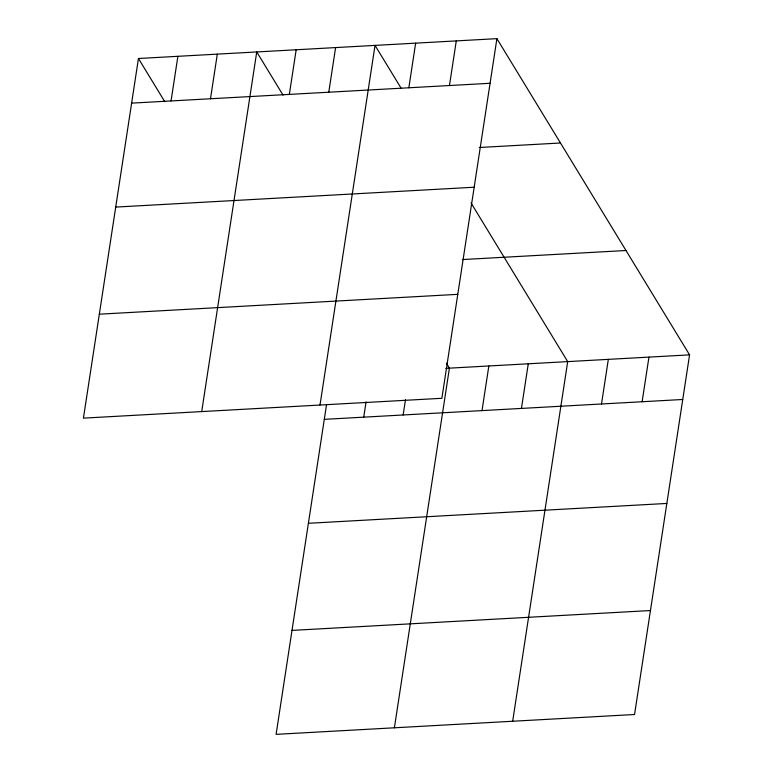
<?xml version="1.0" encoding="UTF-8"?>
<svg xmlns="http://www.w3.org/2000/svg" width="773" height="773" viewBox="0 0 773 773"><rect width="100%" height="100%" fill="white"/><g stroke="black" fill="none" stroke-linecap="round" stroke-linejoin="round"><path stroke-width="1.16" d="M138.454 58.497L83.426 418.135L441.876 398.288L496.904 38.65L138.454 58.497L164.746 101.64M171.055 100.944L177.887 56.313M210.488 98.76L217.319 54.129M201.714 411.594L256.742 51.946L283.034 95.098M289.344 94.393L296.175 49.762M328.776 92.209L335.608 47.578M320.003 405.042L375.031 45.394L401.322 88.547M326.457 405.245L276.096 734.35L634.546 714.503L689.574 354.865L496.904 38.65M408.83 87.784L415.652 43.153M363.725 417.159L366.064 401.892M449.451 85.532L456.283 40.901M403.158 414.975L405.496 399.709M394.385 727.799L449.413 368.161L446.359 363.146M482.014 410.608L488.845 365.977M521.446 408.424L528.278 363.793M512.673 721.248L567.701 361.609L471.057 202.99M601.5 403.989L608.332 359.358M642.121 401.738L648.953 357.107M131.632 103.128L490.072 83.281M479.241 147.498L560.483 142.995M115.718 207.087L474.168 187.23M462.302 259.573L625.995 250.51M99.331 314.186L457.78 294.339M445.828 368.354L689.574 354.865M324.302 419.343L682.743 399.486M308.388 523.292L666.838 503.445M292.001 630.401L650.451 610.544"/></g></svg>
